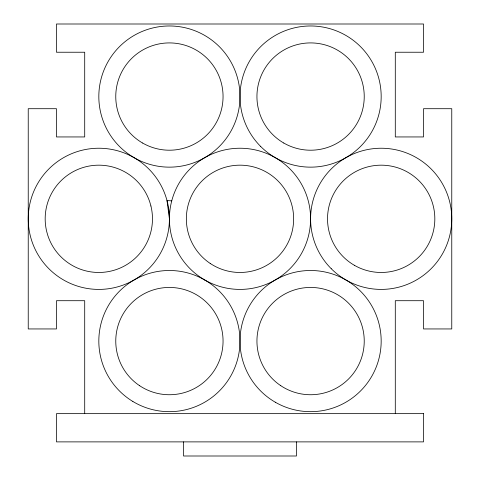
<?xml version="1.0" encoding="UTF-8"?>
<svg xmlns="http://www.w3.org/2000/svg" width="480" height="480" viewBox="0 0 480 480"><rect width="100%" height="100%" fill="white"/><g stroke="black" fill="none" stroke-linecap="round" stroke-linejoin="round"><path stroke-width="0.72" d="M171.774 200.862L167.004 200.556L169.41 218.826A70.59 70.59 0 0 1 63.954 280.2A70.59 70.59 0 0 1 62.688 158.184A70.59 70.59 0 0 1 169.398 217.356M395.292 413.646L395.292 300.708L423.528 300.708L423.528 328.944L451.764 328.944L451.764 108.708L423.528 108.708L423.528 136.944L395.292 136.944L395.292 52.236L423.528 52.236L423.528 24L56.472 24L56.472 52.236L84.708 52.236L84.708 136.944L56.472 136.944L56.472 108.708L28.236 108.708L28.236 328.944L56.472 328.944L56.472 300.708L84.708 300.708L84.708 413.646M296.472 441.882L296.472 456L183.528 456L183.528 441.882M423.528 413.646L56.472 413.646L56.472 441.882L423.528 441.882L423.528 413.646M150.912 205.974L149.958 202.596A53.646 53.646 0 0 0 84.276 167.184A53.646 53.646 0 0 0 46.74 231.672L47.688 235.05A53.646 53.646 0 0 0 113.37 270.462A53.646 53.646 0 0 0 150.912 205.974M331.266 268.734A70.59 70.59 0 0 0 449.358 237.096A70.59 70.59 0 0 0 362.904 150.642A70.59 70.59 0 0 0 331.266 268.734M204.708 279.954A70.59 70.59 0 0 0 310.59 218.826A70.59 70.59 0 0 0 204.708 157.692A70.59 70.59 0 0 0 204.708 279.954M275.292 402.216A70.59 70.59 0 0 0 381.174 341.088A70.59 70.59 0 0 0 275.292 279.954A70.59 70.59 0 0 0 275.292 402.216M260.676 146.472A70.59 70.59 0 0 0 378.774 114.828A70.59 70.59 0 0 0 292.32 28.38A70.59 70.59 0 0 0 260.676 146.472M134.118 157.692A70.59 70.59 0 0 0 240 96.564A70.59 70.59 0 0 0 134.118 35.43A70.59 70.59 0 0 0 134.118 157.692M132.858 401.472A70.59 70.59 0 0 0 239.982 342.552A70.59 70.59 0 0 0 135.396 279.234A70.59 70.59 0 0 0 132.858 401.472M354.354 265.284A53.646 53.646 0 0 0 434.826 218.826A53.646 53.646 0 0 0 354.354 172.362A53.646 53.646 0 0 0 354.354 265.284M139.686 385.746A53.646 53.646 0 0 0 222.948 344.502A53.646 53.646 0 0 0 145.602 293.016A53.646 53.646 0 0 0 139.686 385.746M280.782 385.692A53.646 53.646 0 0 0 364.122 344.592A53.646 53.646 0 0 0 286.86 292.974A53.646 53.646 0 0 0 280.782 385.692M142.59 143.022A53.646 53.646 0 0 0 223.056 96.564A53.646 53.646 0 0 0 142.59 50.1A53.646 53.646 0 0 0 142.59 143.022M283.764 143.022A53.646 53.646 0 0 0 364.236 96.564A53.646 53.646 0 0 0 283.764 50.1A53.646 53.646 0 0 0 283.764 143.022M210.198 263.43A53.646 53.646 0 0 0 293.532 222.33A53.646 53.646 0 0 0 216.27 170.706A53.646 53.646 0 0 0 210.198 263.43"/></g></svg>
